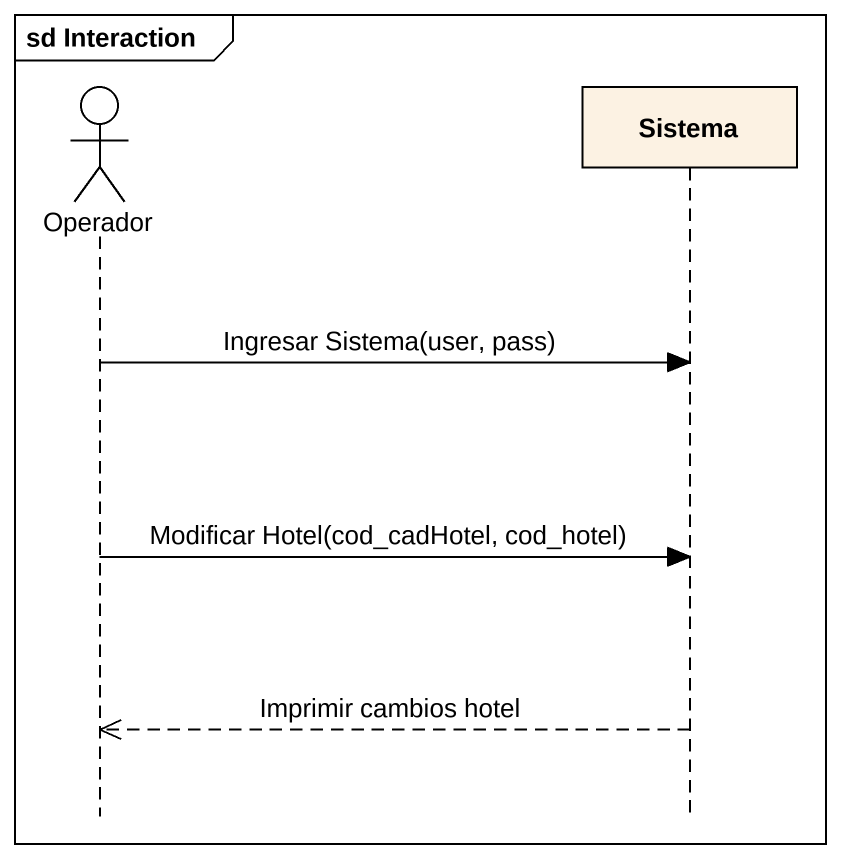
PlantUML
@startuml
mainframe sd Interaction
hide footbox
actor Operador
participant Sistema

Operador -> Sistema : Ingresar Sistema(user, pass)
Operador -> Sistema : Modificar Hotel(cod_cadHotel, cod_hotel)
Sistema -->> Operador : Imprimir cambios hotel
@enduml
